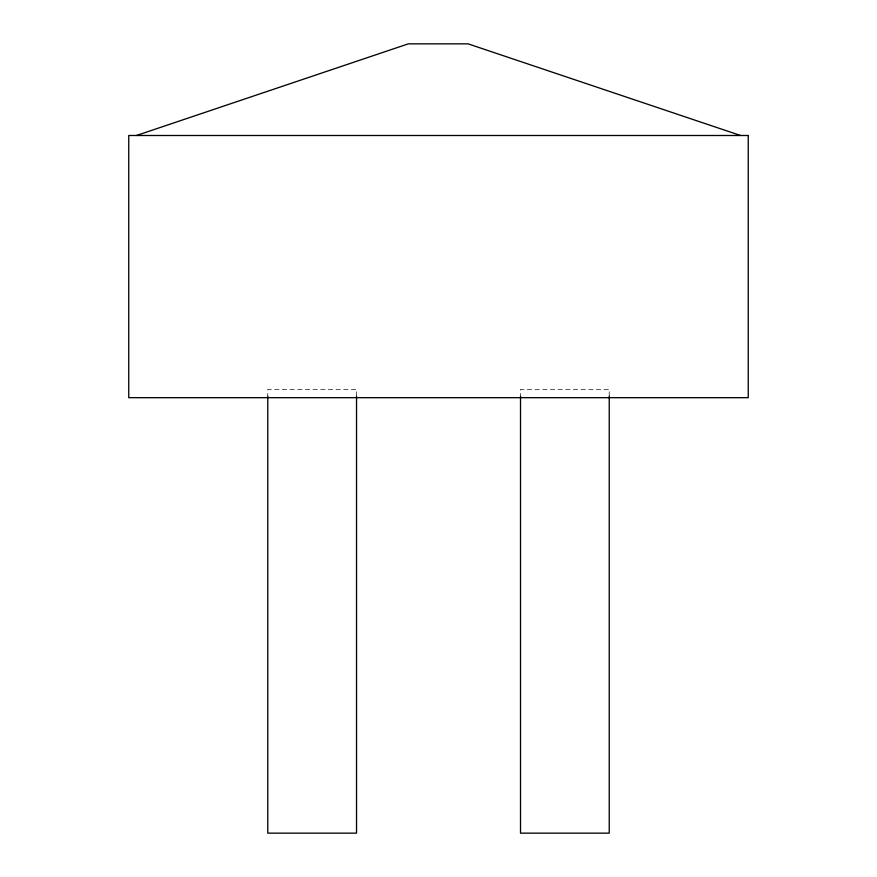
<?xml version="1.0" encoding="UTF-8"?>
<svg xmlns="http://www.w3.org/2000/svg" width="877" height="877" viewBox="0 0 877 877"><rect width="100%" height="100%" fill="white"/><g stroke="black" fill="none" stroke-linecap="round" stroke-linejoin="round"><path stroke-width="0.66" stroke-dasharray="4.38 3.29" d="M609.23 396.185L609.23 389.333L520.51 389.333L520.51 396.185M356.533 396.185L356.533 389.333L267.77 389.333L267.77 396.185"/><path stroke-width="1.32" d="M136.45 135.496L408.298 43.85L468.099 43.85L740.55 135.496M609.23 396.185L609.23 833.15L520.51 833.15L520.51 396.185M356.533 396.185L356.533 833.15L267.77 833.15L267.77 396.185M748.245 135.496L128.755 135.496L128.755 397.676L748.245 397.676L748.245 135.496"/></g></svg>
